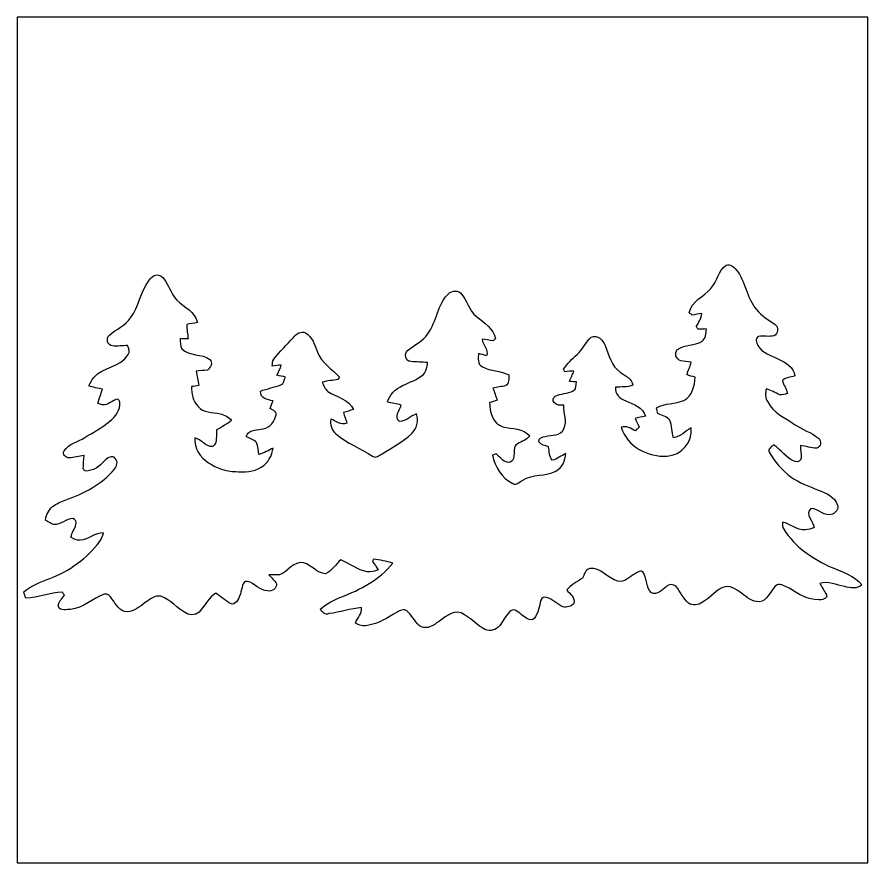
# Model space of a CAD drawing. Header units: centimetres. Extents: x -16.8 to 16.8, y -16.7 to 16.7.
import ezdxf

# ---------------------------------------------------------------- set-up
doc = ezdxf.new("R2010")
doc.units = ezdxf.units.CM
doc.header["$MEASUREMENT"] = 0
doc.layers.add('Layer 1', color=7, linetype='Continuous')

msp = doc.modelspace()

# ---------------------------------------------------------------- linework, layer by layer
at = {"layer": 'Layer 1', "color": 7}
for points, knots in [([(-16.77458, 16.66875), (-16.77458, 16.66875), (16.77458, 16.66875), (16.77458, 16.66875), (16.77458, 16.66875), (16.77458, 16.66875), (16.77458, -16.66875), (16.77458, -16.66875), (16.77458, -16.66875), (16.77458, -16.66875), (-16.77458, -16.66875), (-16.77458, -16.66875), (-16.77458, -16.66875), (-16.77458, -16.66875), (-16.77458, 16.66875), (-16.77458, 16.66875), (-16.77458, 16.66875), (-16.77458, 16.66875), (-16.77458, 16.66875), (-16.77458, 16.66875)], [0, 0, 0, 0, 0.16666667, 0.16666667, 0.16666667, 0.16666667, 0.33333333, 0.33333333, 0.33333333, 0.33333333, 0.5, 0.5, 0.5, 0.5, 0.66666667, 0.66666667, 0.66666667, 0.66666667, 1, 1, 1, 1]), ([(11.17776, 6.89081), (10.87014, 6.65939), (10.8331, 6.24064), (10.57698, 5.96829), (10.57698, 5.96829), (10.30252, 5.64691), (9.80652, 5.47652), (9.73032, 5.01227), (9.73032, 5.01227), (9.7663, 4.98228), (9.80228, 4.95159), (9.83827, 4.9209), (9.83827, 4.9209), (9.96491, 4.94418), (10.09086, 4.97064), (10.21856, 4.98651), (10.21856, 4.98651), (10.20198, 4.79425), (10.10285, 4.63091), (10.00654, 4.47075), (10.00654, 4.47075), (10.02912, 4.43512), (10.0524, 4.39914), (10.07604, 4.36351), (10.07604, 4.36351), (10.18575, 4.37021), (10.29582, 4.37586), (10.40624, 4.37444), (10.40624, 4.37444), (10.37731, 4.20299), (10.39354, 3.98851), (10.22667, 3.88408), (10.22667, 3.88408), (9.93422, 3.70522), (9.54934, 3.78107), (9.26888, 3.57223), (9.26888, 3.57223), (9.11895, 3.44346), (9.20856, 3.16759), (9.39165, 3.12208), (9.39165, 3.12208), (9.52817, 3.08928), (9.66929, 3.08575), (9.80828, 3.06246), (9.80828, 3.06246), (9.75783, 2.89842), (9.69045, 2.74073), (9.63507, 2.57881), (9.63507, 2.57881), (9.73843, 2.53294), (9.84744, 2.50084), (9.95927, 2.48109), (9.95927, 2.48109), (9.94163, 2.13431), (9.85238, 1.73814), (9.51724, 1.56245), (9.51724, 1.56245), (9.17575, 1.39912), (8.76512, 1.47073), (8.43739, 1.26224), (8.43739, 1.26224), (8.45185, 1.18957), (8.46737, 1.11689), (8.48325, 1.04422), (8.48325, 1.04422), (8.64023, 0.95885), (8.84872, 0.93098), (8.96267, 0.78034), (8.96267, 0.78034), (9.05616, 0.56268), (9.02794, 0.31291), (9.10237, 0.08749), (9.10237, 0.08749), (9.38459, 0.12453), (9.56804, 0.35066), (9.80581, 0.47731), (9.80581, 0.47731), (9.88236, -0.07938), (9.40647, -0.60149), (8.8579, -0.63606), (8.8579, -0.63606), (8.1093, -0.68157), (7.27287, -0.25541), (7.04991, 0.49918), (7.04991, 0.49918), (7.2517, 0.58208), (7.43303, 0.44697), (7.60377, 0.35666), (7.60377, 0.35666), (7.65387, 0.40746), (7.70431, 0.45826), (7.75476, 0.50906), (7.75476, 0.50906), (7.69902, 0.62054), (7.64364, 0.73096), (7.59001, 0.84243), (7.59001, 0.84243), (7.72619, 0.88441), (7.86483, 0.91123), (8.00559, 0.93909), (8.00559, 0.93909), (7.90046, 1.28729), (7.52757, 1.41534), (7.22418, 1.54376), (7.22418, 1.54376), (6.99946, 1.62807), (6.78709, 1.8161), (6.81778, 2.08174), (6.81778, 2.08174), (7.04709, 2.09409), (7.28486, 2.07504), (7.50429, 2.15688), (7.50429, 2.15688), (7.4736, 2.43628), (7.19314, 2.51919), (7.01075, 2.67547), (7.01075, 2.67547), (6.65445, 2.91747), (6.55602, 3.35068), (6.41032, 3.72745), (6.41032, 3.72745), (6.32813, 3.93947), (6.10658, 4.16772), (5.86105, 4.05342), (5.86105, 4.05342), (5.64409, 3.85445), (5.53473, 3.56235), (5.30542, 3.37361), (5.30542, 3.37361), (5.10928, 3.19687), (4.92266, 3.00814), (4.77273, 2.79012), (4.77273, 2.79012), (4.78684, 2.76578), (4.81506, 2.71709), (4.82917, 2.69275), (4.82917, 2.69275), (4.94736, 2.70263), (5.06518, 2.71463), (5.18407, 2.71498), (5.18407, 2.71498), (5.12727, 2.57704), (5.05636, 2.44546), (5.00627, 2.30434), (5.00627, 2.30434), (5.09693, 2.29694), (5.18795, 2.2927), (5.27897, 2.28776), (5.27897, 2.28776), (5.25321, 2.16711), (5.28249, 2.00448), (5.1562, 1.93746), (5.1562, 1.93746), (4.93466, 1.81928), (4.66725, 1.83586), (4.44218, 1.72861), (4.44218, 1.72861), (4.35081, 1.67958), (4.33599, 1.55081), (4.40196, 1.47426), (4.40196, 1.47426), (4.48733, 1.34902), (4.65667, 1.38112), (4.78684, 1.36666), (4.78684, 1.36666), (4.76003, 1.05657), (4.93712, 0.7426), (4.77837, 0.44379), (4.77837, 0.44379), (4.66796, 0.15169), (4.29966, 0.20003), (4.05412, 0.1397), (4.05412, 0.1397), (3.94123, 0.12629), (3.76837, 0.06668), (3.7973, -0.07761), (3.7973, -0.07761), (3.89184, -0.1905), (4.04283, -0.22119), (4.17442, -0.27164), (4.17442, -0.27164), (4.22204, -0.44521), (4.19312, -0.65864), (4.32788, -0.79516), (4.32788, -0.79516), (4.52826, -0.76694), (4.67501, -0.61066), (4.85775, -0.53658), (4.85775, -0.53658), (4.84505, -0.81139), (4.72369, -1.08973), (4.47287, -1.2259), (4.47287, -1.2259), (4.06964, -1.44886), (3.55388, -1.31939), (3.16724, -1.58574), (3.16724, -1.58574), (3.04236, -1.63654), (2.915, -1.80058), (2.7686, -1.71309), (2.7686, -1.71309), (2.33821, -1.50671), (2.06234, -1.05798), (1.97273, -0.59831), (1.97273, -0.59831), (2.01824, -0.57891), (2.06375, -0.55915), (2.10926, -0.53975), (2.10926, -0.53975), (2.27365, -0.68121), (2.42852, -0.92498), (2.67688, -0.87806), (2.67688, -0.87806), (2.9591, -0.73731), (2.68464, -0.29457), (2.96157, -0.1457), (2.96157, -0.1457), (3.13267, -0.05997), (3.31294, 0.01729), (3.44452, 0.16263), (3.44452, 0.16263), (3.169, 0.45614), (2.74602, 0.43709), (2.38443, 0.52141), (2.38443, 0.52141), (1.99355, 0.63853), (1.84256, 1.10067), (1.85914, 1.47461), (1.85914, 1.47461), (1.95721, 1.50495), (2.05669, 1.53353), (2.15512, 1.56492), (2.15512, 1.56492), (2.10679, 1.72755), (2.04541, 1.88595), (1.98684, 2.0447), (1.98684, 2.0447), (2.15336, 2.08527), (2.32445, 2.09868), (2.49061, 2.14136), (2.49061, 2.14136), (2.63737, 2.23132), (2.61056, 2.41723), (2.61514, 2.56575), (2.61514, 2.56575), (2.286, 2.73368), (1.89971, 2.71568), (1.57162, 2.87831), (1.57162, 2.87831), (1.37548, 2.97709), (1.40335, 3.23003), (1.42205, 3.41207), (1.42205, 3.41207), (1.52788, 3.38173), (1.63266, 3.34892), (1.73884, 3.31929), (1.73884, 3.31929), (1.83056, 3.5627), (1.58115, 3.73874), (1.5688, 3.97298), (1.5688, 3.97298), (1.70533, 3.95323), (1.84397, 3.9303), (1.98014, 3.90349), (1.98014, 3.90349), (2.01648, 3.93206), (2.05317, 3.96064), (2.09056, 3.98886), (2.09056, 3.98886), (2.00201, 4.38997), (1.64147, 4.62986), (1.33879, 4.86657), (1.33879, 4.86657), (1.03046, 5.10011), (0.97931, 5.52626), (0.71508, 5.79438), (0.71508, 5.79438), (0.55174, 5.93019), (0.30833, 5.86105), (0.17886, 5.71324), (0.17886, 5.71324), (-0.23283, 5.24192), (-0.24518, 4.55154), (-0.66216, 4.08376), (-0.66216, 4.08376), (-0.85619, 3.84598), (-1.14688, 3.72251), (-1.37689, 3.52743), (-1.37689, 3.52743), (-1.52612, 3.40854), (-1.45909, 3.09563), (-1.25307, 3.09245), (-1.25307, 3.09245), (-1.03293, 3.07446), (-0.81104, 3.06881), (-0.58984, 3.05364), (-0.58984, 3.05364), (-0.59619, 2.88678), (-0.63641, 2.7118), (-0.75106, 2.5848), (-0.75106, 2.5848), (-0.98637, 2.3689), (-1.29928, 2.28388), (-1.57798, 2.14207), (-1.57798, 2.14207), (-1.84503, 2.00872), (-2.09338, 1.79811), (-2.16994, 1.49754), (-2.16994, 1.49754), (-1.98896, 1.45415), (-1.80199, 1.43439), (-1.62595, 1.37089), (-1.62595, 1.37089), (-1.69792, 1.17581), (-1.92264, 0.90029), (-1.7018, 0.72778), (-1.7018, 0.72778), (-1.44392, 0.72884), (-1.25236, 0.93909), (-1.02482, 1.0347), (-1.02482, 1.0347), (-0.91758, 0.75636), (-1.016, 0.44062), (-1.22626, 0.23813), (-1.22626, 0.23813), (-1.56774, -0.08149), (-1.98579, -0.30233), (-2.38019, -0.54786), (-2.38019, -0.54786), (-2.49696, -0.58879), (-2.63066, -0.73307), (-2.75661, -0.64029), (-2.75661, -0.64029), (-3.22686, -0.32561), (-3.77508, -0.13406), (-4.20617, 0.23918), (-4.20617, 0.23918), (-4.37233, 0.38629), (-4.44218, 0.6036), (-4.40655, 0.81809), (-4.40655, 0.81809), (-4.19911, 0.75001), (-4.00403, 0.5782), (-3.77296, 0.65828), (-3.77296, 0.65828), (-3.81247, 0.80151), (-3.85974, 0.94121), (-3.90737, 1.08126), (-3.90737, 1.08126), (-3.77754, 1.1243), (-3.64561, 1.15993), (-3.51367, 1.19733), (-3.51367, 1.19733), (-3.683, 1.61114), (-4.17654, 1.6891), (-4.51803, 1.90712), (-4.51803, 1.90712), (-4.61963, 2.01366), (-4.68912, 2.14348), (-4.7431, 2.27824), (-4.7431, 2.27824), (-4.53919, 2.33292), (-4.32894, 2.35268), (-4.12044, 2.38407), (-4.12044, 2.38407), (-4.10704, 2.4063), (-4.08023, 2.45145), (-4.06682, 2.47403), (-4.06682, 2.47403), (-4.34834, 2.80846), (-4.77661, 3.0353), (-4.93395, 3.46181), (-4.93395, 3.46181), (-5.04014, 3.74156), (-5.12763, 4.06718), (-5.40314, 4.22875), (-5.40314, 4.22875), (-5.58906, 4.31871), (-5.75769, 4.16878), (-5.87869, 4.04566), (-5.87869, 4.04566), (-6.13445, 3.75955), (-6.41844, 3.49709), (-6.6481, 3.18876), (-6.6481, 3.18876), (-6.71195, 3.11115), (-6.70525, 3.00602), (-6.7116, 2.91183), (-6.7116, 2.91183), (-6.59412, 2.9277), (-6.477, 2.95698), (-6.35776, 2.95169), (-6.35776, 2.95169), (-6.39233, 2.80952), (-6.46889, 2.68358), (-6.52533, 2.54988), (-6.52533, 2.54988), (-6.41456, 2.52201), (-6.30202, 2.50331), (-6.19019, 2.48003), (-6.19019, 2.48003), (-6.24134, 2.37772), (-6.24946, 2.23308), (-6.3694, 2.17487), (-6.3694, 2.17487), (-6.63081, 2.06763), (-6.9148, 2.03165), (-7.17691, 1.92581), (-7.17691, 1.92581), (-7.19208, 1.62454), (-6.89398, 1.5875), (-6.67949, 1.53952), (-6.67949, 1.53952), (-6.72077, 1.44074), (-6.76346, 1.34232), (-6.80014, 1.24178), (-6.80014, 1.24178), (-6.67667, 1.16805), (-6.47841, 1.10808), (-6.58601, 0.90664), (-6.58601, 0.90664), (-6.65374, 0.64699), (-6.88975, 0.43603), (-7.16245, 0.42404), (-7.16245, 0.42404), (-7.37341, 0.38735), (-7.66551, 0.39017), (-7.74347, 0.14005), (-7.74347, 0.14005), (-7.6073, 0.06209), (-7.4355, 0.02752), (-7.33531, -0.10125), (-7.33531, -0.10125), (-7.26299, -0.24518), (-7.26828, -0.41204), (-7.239, -0.56797), (-7.239, -0.56797), (-7.03368, -0.5207), (-6.85906, -0.40323), (-6.67068, -0.31574), (-6.67068, -0.31574), (-6.72924, -0.61172), (-6.8707, -0.9211), (-7.14728, -1.07068), (-7.14728, -1.07068), (-7.44396, -1.27), (-7.82461, -1.25765), (-8.1661, -1.24742), (-8.1661, -1.24742), (-8.54216, -1.23225), (-8.91223, -1.10949), (-9.22161, -0.89464), (-9.22161, -0.89464), (-9.55393, -0.69603), (-9.80616, -0.31327), (-9.76418, 0.08361), (-9.76418, 0.08361), (-9.4996, 0.02223), (-9.34755, -0.27764), (-9.05969, -0.26), (-9.05969, -0.26), (-8.85119, -0.10619), (-8.93798, 0.17815), (-8.90834, 0.4004), (-8.90834, 0.4004), (-8.70268, 0.51118), (-8.50159, 0.63112), (-8.31286, 0.76906), (-8.31286, 0.76906), (-8.43774, 0.89606), (-8.59226, 1.00259), (-8.77111, 1.03117), (-8.77111, 1.03117), (-9.06745, 1.10596), (-9.43539, 1.05622), (-9.64142, 1.32962), (-9.64142, 1.32962), (-9.85238, 1.53), (-9.8933, 1.83021), (-9.89648, 2.10573), (-9.89648, 2.10573), (-9.7984, 2.11702), (-9.70068, 2.13078), (-9.60473, 2.15265), (-9.60473, 2.15265), (-9.6393, 2.33997), (-9.68375, 2.52518), (-9.71374, 2.71321), (-9.71374, 2.71321), (-9.56522, 2.72768), (-9.4167, 2.73861), (-9.26818, 2.75696), (-9.26818, 2.75696), (-9.14647, 2.84868), (-9.03605, 3.04835), (-9.17857, 3.16936), (-9.17857, 3.16936), (-9.49537, 3.41559), (-9.97903, 3.29812), (-10.27113, 3.59093), (-10.27113, 3.59093), (-10.34344, 3.71263), (-10.34098, 3.85974), (-10.33921, 3.99662), (-10.33921, 3.99662), (-10.23691, 3.99027), (-10.13425, 3.98462), (-10.03159, 3.98392), (-10.03159, 3.98392), (-10.04676, 4.17477), (-10.07463, 4.36316), (-10.08486, 4.55366), (-10.08486, 4.55366), (-9.94128, 4.57764), (-9.79734, 4.60093), (-9.65553, 4.63338), (-9.65553, 4.63338), (-9.75289, 5.05284), (-10.18646, 5.23734), (-10.47433, 5.50757), (-10.47433, 5.50757), (-10.67153, 5.7277), (-10.75831, 6.01733), (-10.92376, 6.25863), (-10.92376, 6.25863), (-10.98268, 6.35741), (-11.05782, 6.46924), (-11.17918, 6.49358), (-11.17918, 6.49358), (-11.3665, 6.55673), (-11.49385, 6.38986), (-11.58699, 6.26145), (-11.58699, 6.26145), (-11.91966, 5.82824), (-11.96411, 5.25039), (-12.29889, 4.81824), (-12.29889, 4.81824), (-12.49998, 4.50815), (-12.86087, 4.37127), (-13.12792, 4.13173), (-13.12792, 4.13173), (-13.28244, 4.01567), (-13.20729, 3.72816), (-13.01397, 3.70875), (-13.01397, 3.70875), (-12.81501, 3.68759), (-12.61392, 3.71898), (-12.4146, 3.72251), (-12.4146, 3.72251), (-12.36274, 3.60962), (-12.30277, 3.48086), (-12.39626, 3.36691), (-12.39626, 3.36691), (-12.6873, 2.86209), (-13.39003, 2.89348), (-13.7474, 2.45851), (-13.7474, 2.45851), (-13.83171, 2.36255), (-13.88886, 2.24755), (-13.94072, 2.13148), (-13.94072, 2.13148), (-13.76715, 2.07327), (-13.58618, 2.0447), (-13.40908, 2.00096), (-13.40908, 2.00096), (-13.46376, 1.81504), (-13.53714, 1.63513), (-13.58724, 1.4478), (-13.58724, 1.4478), (-13.52938, 1.42487), (-13.47258, 1.39806), (-13.41155, 1.38324), (-13.41155, 1.38324), (-13.17343, 1.34408), (-13.02526, 1.60161), (-12.79737, 1.60267), (-12.79737, 1.60267), (-12.76632, 1.57304), (-12.72434, 1.5427), (-12.71976, 1.49578), (-12.71976, 1.49578), (-12.69612, 1.19027), (-12.88909, 0.91828), (-13.11769, 0.7366), (-13.11769, 0.7366), (-13.42355, 0.49142), (-13.76751, 0.29986), (-14.10264, 0.09878), (-14.10264, 0.09878), (-14.37605, -0.07232), (-14.73271, -0.14146), (-14.91862, -0.42827), (-14.91862, -0.42827), (-14.99799, -0.55633), (-14.853, -0.69956), (-14.72636, -0.70591), (-14.72636, -0.70591), (-14.52492, -0.69744), (-14.33054, -0.63218), (-14.13087, -0.60784), (-14.13087, -0.60784), (-14.14392, -0.78246), (-14.15838, -0.95779), (-14.16332, -1.13312), (-14.16332, -1.13312), (-14.13581, -1.16593), (-14.10864, -1.19874), (-14.08148, -1.23225), (-14.08148, -1.23225), (-13.7728, -1.22132), (-13.52021, -1.04528), (-13.32159, -0.82444), (-13.32159, -0.82444), (-13.22917, -0.71508), (-13.01186, -0.5655), (-12.90003, -0.72954), (-12.90003, -0.72954), (-12.77726, -0.84667), (-12.83406, -1.03011), (-12.93107, -1.143), (-12.93107, -1.143), (-13.42849, -1.74943), (-14.14956, -2.11596), (-14.8777, -2.37137), (-14.8777, -2.37137), (-15.05197, -2.43381), (-15.22201, -2.51143), (-15.373, -2.61973), (-15.373, -2.61973), (-15.52857, -2.75802), (-15.62276, -2.95769), (-15.65734, -3.16195), (-15.65734, -3.16195), (-15.54727, -3.21627), (-15.44884, -3.30341), (-15.32643, -3.33093), (-15.32643, -3.33093), (-15.03962, -3.36197), (-14.84383, -3.08822), (-14.56196, -3.09139), (-14.56196, -3.09139), (-14.478, -3.13231), (-14.40886, -3.23709), (-14.44943, -3.33022), (-14.44943, -3.33022), (-14.51046, -3.49956), (-14.60359, -3.65548), (-14.65086, -3.83046), (-14.65086, -3.83046), (-14.53762, -3.8929), (-14.42367, -3.97651), (-14.28362, -3.95005), (-14.28362, -3.95005), (-13.95413, -3.92359), (-13.70083, -3.64208), (-13.36428, -3.65936), (-13.36428, -3.65936), (-13.40203, -3.78248), (-13.44154, -3.90807), (-13.51915, -4.01285), (-13.51915, -4.01285), (-14.0141, -4.67748), (-14.72142, -5.15937), (-15.48589, -5.46382), (-15.48589, -5.46382), (-15.84643, -5.594), (-16.20696, -5.73934), (-16.50965, -5.98099), (-16.50965, -5.98099), (-16.48389, -6.06672), (-16.45603, -6.15174), (-16.4271, -6.23676), (-16.4271, -6.23676), (-15.93674, -6.21418), (-15.4746, -6.01733), (-14.98318, -6.00287), (-14.98318, -6.00287), (-14.95743, -6.04026), (-14.93167, -6.07801), (-14.90557, -6.11576), (-14.90557, -6.11576), (-14.99553, -6.25934), (-15.17015, -6.3754), (-15.14158, -6.56731), (-15.14158, -6.56731), (-15.07737, -6.76099), (-14.80926, -6.66997), (-14.66286, -6.67738), (-14.66286, -6.67738), (-14.15627, -6.62587), (-13.7922, -6.23499), (-13.329, -6.07201), (-13.329, -6.07201), (-13.19883, -6.03568), (-13.09934, -6.16338), (-13.0302, -6.25475), (-13.0302, -6.25475), (-12.88415, -6.46994), (-12.72364, -6.75781), (-12.43189, -6.77792), (-12.43189, -6.77792), (-12.15496, -6.76134), (-11.93835, -6.56061), (-11.7221, -6.41033), (-11.7221, -6.41033), (-11.53513, -6.29567), (-11.34533, -6.09988), (-11.10227, -6.16021), (-11.10227, -6.16021), (-10.71986, -6.30167), (-10.46057, -6.6354), (-10.10955, -6.82907), (-10.10955, -6.82907), (-9.92576, -6.92256), (-9.66646, -6.90527), (-9.54123, -6.72359), (-9.54123, -6.72359), (-9.34861, -6.48688), (-9.19833, -6.21206), (-8.9408, -6.03603), (-8.9408, -6.03603), (-8.74078, -6.16726), (-8.56615, -6.33801), (-8.35378, -6.44948), (-8.35378, -6.44948), (-8.27123, -6.49605), (-8.17633, -6.44137), (-8.1213, -6.37787), (-8.1213, -6.37787), (-7.97913, -6.18913), (-7.93785, -5.95171), (-7.88211, -5.72876), (-7.88211, -5.72876), (-7.86448, -5.64339), (-7.78828, -5.55766), (-7.69444, -5.5753), (-7.69444, -5.5753), (-7.39951, -5.62963), (-7.21043, -5.94889), (-6.89645, -5.94395), (-6.89645, -5.94395), (-6.72853, -5.98699), (-6.52251, -5.84729), (-6.54791, -5.66702), (-6.54791, -5.66702), (-6.61211, -5.5245), (-6.74723, -5.42996), (-6.84213, -5.3086), (-6.84213, -5.3086), (-6.70419, -5.31389), (-6.5659, -5.33012), (-6.42832, -5.31178), (-6.42832, -5.31178), (-6.09353, -5.19712), (-5.86987, -4.76003), (-5.47441, -4.83976), (-5.47441, -4.83976), (-5.1562, -4.92019), (-4.95265, -5.26309), (-4.60939, -5.27226), (-4.60939, -5.27226), (-4.3561, -5.16114), (-4.21816, -4.89867), (-4.01003, -4.72616), (-4.01003, -4.72616), (-3.65478, -4.86375), (-3.35104, -5.12551), (-2.96968, -5.19324), (-2.96968, -5.19324), (-2.82399, -5.21229), (-2.67829, -5.16149), (-2.54106, -5.11704), (-2.54106, -5.11704), (-2.61161, -5.00627), (-2.68252, -4.89726), (-2.75731, -4.79002), (-2.75731, -4.79002), (-2.7499, -4.76779), (-2.73473, -4.72299), (-2.72733, -4.70076), (-2.72733, -4.70076), (-2.46592, -4.72158), (-2.21086, -4.78084), (-1.96003, -4.85528), (-1.96003, -4.85528), (-2.48073, -5.50086), (-3.23956, -5.90056), (-4.00297, -6.19231), (-4.00297, -6.19231), (-4.30142, -6.30308), (-4.58117, -6.46359), (-4.82177, -6.67209), (-4.82177, -6.67209), (-4.73428, -6.76981), (-4.63585, -6.91021), (-4.4771, -6.84318), (-4.4771, -6.84318), (-4.04424, -6.78427), (-3.62479, -6.65445), (-3.19088, -6.59836), (-3.19088, -6.59836), (-3.16301, -6.83507), (-3.35703, -7.01216), (-3.43182, -7.22136), (-3.43182, -7.22136), (-3.28683, -7.29474), (-3.12596, -7.35154), (-2.96016, -7.30497), (-2.96016, -7.30497), (-2.52271, -7.25629), (-2.15829, -6.99629), (-1.78999, -6.78109), (-1.78999, -6.78109), (-1.67605, -6.72394), (-1.52471, -6.63893), (-1.40688, -6.73347), (-1.40688, -6.73347), (-1.22061, -6.90245), (-1.10278, -7.13211), (-0.92181, -7.30638), (-0.92181, -7.30638), (-0.7172, -7.47995), (-0.41169, -7.36812), (-0.23178, -7.21078), (-0.23178, -7.21078), (0.06597, -7.04003), (0.34854, -6.67844), (0.73378, -6.81637), (0.73378, -6.81637), (1.08903, -6.98324), (1.34408, -7.30462), (1.69721, -7.47607), (1.69721, -7.47607), (1.88771, -7.54521), (2.11631, -7.48594), (2.24402, -7.32649), (2.24402, -7.32649), (2.37949, -7.14304), (2.48567, -6.93667), (2.6416, -6.76875), (2.6416, -6.76875), (2.69946, -6.71901), (2.7813, -6.65903), (2.85962, -6.70207), (2.85962, -6.70207), (3.03601, -6.8012), (3.17888, -6.95184), (3.35703, -7.04956), (3.35703, -7.04956), (3.43606, -7.07849), (3.55459, -7.11271), (3.61033, -7.03157), (3.61033, -7.03157), (3.78248, -6.82731), (3.80788, -6.55496), (3.88126, -6.30943), (3.88126, -6.30943), (3.90137, -6.21418), (4.01038, -6.17149), (4.09716, -6.2036), (4.09716, -6.2036), (4.34128, -6.27309), (4.51803, -6.47594), (4.74804, -6.57578), (4.74804, -6.57578), (4.89338, -6.60894), (5.08459, -6.56061), (5.17454, -6.44172), (5.17454, -6.44172), (5.26027, -6.20466), (5.01438, -6.06743), (4.89797, -5.9055), (4.89797, -5.9055), (5.06695, -5.70689), (5.30966, -5.59858), (5.51497, -5.44865), (5.51497, -5.44865), (5.59082, -5.30542), (5.61869, -5.10857), (5.80672, -5.06554), (5.80672, -5.06554), (6.24805, -5.01262), (6.51651, -5.45783), (6.91303, -5.56754), (6.91303, -5.56754), (7.17691, -5.62398), (7.36635, -5.39679), (7.57343, -5.28285), (7.57343, -5.28285), (7.65951, -5.22817), (7.85213, -5.08564), (7.92656, -5.23169), (7.92656, -5.23169), (8.0645, -5.48076), (8.01546, -5.81166), (8.23454, -6.01909), (8.23454, -6.01909), (8.46173, -6.13869), (8.64517, -5.89986), (8.81874, -5.78697), (8.81874, -5.78697), (8.91999, -5.67761), (9.11225, -5.66314), (9.21314, -5.7785), (9.21314, -5.7785), (9.38847, -5.98205), (9.48408, -6.25087), (9.69539, -6.42444), (9.69539, -6.42444), (9.85837, -6.54932), (10.08733, -6.5084), (10.24572, -6.39727), (10.24572, -6.39727), (10.56711, -6.22547), (10.77736, -5.87798), (11.14178, -5.78097), (11.14178, -5.78097), (11.71998, -5.70971), (12.00291, -6.50275), (12.59734, -6.35459), (12.59734, -6.35459), (12.87533, -6.23147), (12.93918, -5.86952), (13.18895, -5.71006), (13.18895, -5.71006), (13.35758, -5.65609), (13.52127, -5.77039), (13.66308, -5.84412), (13.66308, -5.84412), (14.02574, -6.05084), (14.39369, -6.31684), (14.83395, -6.29532), (14.83395, -6.29532), (14.93344, -6.31437), (15.21248, -6.2544), (15.13593, -6.09565), (15.13593, -6.09565), (15.05656, -5.94184), (14.94825, -5.80602), (14.87593, -5.64868), (14.87593, -5.64868), (15.20402, -5.54602), (15.53175, -5.72488), (15.85313, -5.77603), (15.85313, -5.77603), (16.07397, -5.84376), (16.34807, -5.8801), (16.53434, -5.71147), (16.53434, -5.71147), (16.24436, -5.33717), (15.77128, -5.21229), (15.35818, -5.02885), (15.35818, -5.02885), (14.60888, -4.70112), (13.89309, -4.21852), (13.45283, -3.51508), (13.45283, -3.51508), (13.39744, -3.43464), (13.40591, -3.3334), (13.40062, -3.24132), (13.40062, -3.24132), (13.71988, -3.29212), (13.96824, -3.5627), (14.30479, -3.5373), (14.30479, -3.5373), (14.42297, -3.52884), (14.53868, -3.49532), (14.6498, -3.45475), (14.6498, -3.45475), (14.62017, -3.20957), (14.26422, -2.91571), (14.52633, -2.70263), (14.52633, -2.70263), (14.82584, -2.70228), (15.06185, -3.03565), (15.37652, -2.92523), (15.37652, -2.92523), (15.50106, -2.86209), (15.64076, -2.71145), (15.57373, -2.56328), (15.57373, -2.56328), (15.46613, -2.23273), (15.11688, -2.0895), (14.82231, -1.97062), (14.82231, -1.97062), (14.44625, -1.83762), (14.0783, -1.67711), (13.7414, -1.46297), (13.7414, -1.46297), (13.39532, -1.19874), (13.09335, -0.86819), (12.88486, -0.48436), (12.88486, -0.48436), (12.80866, -0.35701), (12.97869, -0.26846), (13.05348, -0.1905), (13.05348, -0.1905), (13.35899, -0.38347), (13.5442, -0.73589), (13.90403, -0.84631), (13.90403, -0.84631), (14.0014, -0.88653), (14.13263, -0.82268), (14.14427, -0.71332), (14.14427, -0.71332), (14.14674, -0.54786), (14.11993, -0.38453), (14.11182, -0.21978), (14.11182, -0.21978), (14.32736, -0.23566), (14.53586, -0.32526), (14.75281, -0.31891), (14.75281, -0.31891), (14.93202, -0.28399), (14.94296, -0.03034), (14.8209, 0.07444), (14.8209, 0.07444), (14.53374, 0.2988), (14.18167, 0.41381), (13.88039, 0.61595), (13.88039, 0.61595), (13.50257, 0.8763), (13.03302, 1.05833), (12.82171, 1.49754), (12.82171, 1.49754), (12.72011, 1.65594), (12.71482, 1.8475), (12.77197, 2.02142), (12.77197, 2.02142), (12.95576, 1.95721), (13.12298, 1.85737), (13.30007, 1.77694), (13.30007, 1.77694), (13.40167, 1.77729), (13.50186, 1.8034), (13.59817, 1.83339), (13.59817, 1.83339), (13.55937, 2.0133), (13.45283, 2.1657), (13.40167, 2.33997), (13.40167, 2.33997), (13.5195, 2.48638), (13.73364, 2.45039), (13.89062, 2.52765), (13.89062, 2.52765), (13.85535, 2.87126), (13.52515, 3.05647), (13.24539, 3.18911), (13.24539, 3.18911), (12.96282, 3.34081), (12.60157, 3.41736), (12.43718, 3.72322), (12.43718, 3.72322), (12.36804, 3.82764), (12.31582, 4.01214), (12.46152, 4.07811), (12.46152, 4.07811), (12.65872, 4.1215), (12.87392, 4.04883), (13.07183, 4.11021), (13.07183, 4.11021), (13.23305, 4.18042), (13.26974, 4.44324), (13.12051, 4.54519), (13.12051, 4.54519), (12.85769, 4.72228), (12.57124, 4.88668), (12.37474, 5.14244), (12.37474, 5.14244), (11.99162, 5.60317), (11.94999, 6.24381), (11.57958, 6.7123), (11.57958, 6.7123), (11.47833, 6.82343), (11.3471, 6.95078), (11.17776, 6.89081)], [0, 0, 0, 0, 0.0037037, 0.0037037, 0.0037037, 0.0037037, 0.00740741, 0.00740741, 0.00740741, 0.00740741, 0.01111111, 0.01111111, 0.01111111, 0.01111111, 0.01481481, 0.01481481, 0.01481481, 0.01481481, 0.01851852, 0.01851852, 0.01851852, 0.01851852, 0.02222222, 0.02222222, 0.02222222, 0.02222222, 0.02592593, 0.02592593, 0.02592593, 0.02592593, 0.02962963, 0.02962963, 0.02962963, 0.02962963, 0.03333333, 0.03333333, 0.03333333, 0.03333333, 0.03703704, 0.03703704, 0.03703704, 0.03703704, 0.04074074, 0.04074074, 0.04074074, 0.04074074, 0.04444444, 0.04444444, 0.04444444, 0.04444444, 0.04814815, 0.04814815, 0.04814815, 0.04814815, 0.05185185, 0.05185185, 0.05185185, 0.05185185, 0.05555556, 0.05555556, 0.05555556, 0.05555556, 0.05925926, 0.05925926, 0.05925926, 0.05925926, 0.06296296, 0.06296296, 0.06296296, 0.06296296, 0.06666667, 0.06666667, 0.06666667, 0.06666667, 0.07037037, 0.07037037, 0.07037037, 0.07037037, 0.07407407, 0.07407407, 0.07407407, 0.07407407, 0.07777778, 0.07777778, 0.07777778, 0.07777778, 0.08148148, 0.08148148, 0.08148148, 0.08148148, 0.08518519, 0.08518519, 0.08518519, 0.08518519, 0.08888889, 0.08888889, 0.08888889, 0.08888889, 0.09259259, 0.09259259, 0.09259259, 0.09259259, 0.0962963, 0.0962963, 0.0962963, 0.0962963, 0.1, 0.1, 0.1, 0.1, 0.1037037, 0.1037037, 0.1037037, 0.1037037, 0.10740741, 0.10740741, 0.10740741, 0.10740741, 0.11111111, 0.11111111, 0.11111111, 0.11111111, 0.11481481, 0.11481481, 0.11481481, 0.11481481, 0.11851852, 0.11851852, 0.11851852, 0.11851852, 0.12222222, 0.12222222, 0.12222222, 0.12222222, 0.12592593, 0.12592593, 0.12592593, 0.12592593, 0.12962963, 0.12962963, 0.12962963, 0.12962963, 0.13333333, 0.13333333, 0.13333333, 0.13333333, 0.13703704, 0.13703704, 0.13703704, 0.13703704, 0.14074074, 0.14074074, 0.14074074, 0.14074074, 0.14444444, 0.14444444, 0.14444444, 0.14444444, 0.14814815, 0.14814815, 0.14814815, 0.14814815, 0.15185185, 0.15185185, 0.15185185, 0.15185185, 0.15555556, 0.15555556, 0.15555556, 0.15555556, 0.15925926, 0.15925926, 0.15925926, 0.15925926, 0.16296296, 0.16296296, 0.16296296, 0.16296296, 0.16666667, 0.16666667, 0.16666667, 0.16666667, 0.17037037, 0.17037037, 0.17037037, 0.17037037, 0.17407407, 0.17407407, 0.17407407, 0.17407407, 0.17777778, 0.17777778, 0.17777778, 0.17777778, 0.18148148, 0.18148148, 0.18148148, 0.18148148, 0.18518519, 0.18518519, 0.18518519, 0.18518519, 0.18888889, 0.18888889, 0.18888889, 0.18888889, 0.19259259, 0.19259259, 0.19259259, 0.19259259, 0.1962963, 0.1962963, 0.1962963, 0.1962963, 0.2, 0.2, 0.2, 0.2, 0.2037037, 0.2037037, 0.2037037, 0.2037037, 0.20740741, 0.20740741, 0.20740741, 0.20740741, 0.21111111, 0.21111111, 0.21111111, 0.21111111, 0.21481481, 0.21481481, 0.21481481, 0.21481481, 0.21851852, 0.21851852, 0.21851852, 0.21851852, 0.22222222, 0.22222222, 0.22222222, 0.22222222, 0.22592593, 0.22592593, 0.22592593, 0.22592593, 0.22962963, 0.22962963, 0.22962963, 0.22962963, 0.23333333, 0.23333333, 0.23333333, 0.23333333, 0.23703704, 0.23703704, 0.23703704, 0.23703704, 0.24074074, 0.24074074, 0.24074074, 0.24074074, 0.24444444, 0.24444444, 0.24444444, 0.24444444, 0.24814815, 0.24814815, 0.24814815, 0.24814815, 0.25185185, 0.25185185, 0.25185185, 0.25185185, 0.25555556, 0.25555556, 0.25555556, 0.25555556, 0.25925926, 0.25925926, 0.25925926, 0.25925926, 0.26296296, 0.26296296, 0.26296296, 0.26296296, 0.26666667, 0.26666667, 0.26666667, 0.26666667, 0.27037037, 0.27037037, 0.27037037, 0.27037037, 0.27407407, 0.27407407, 0.27407407, 0.27407407, 0.27777778, 0.27777778, 0.27777778, 0.27777778, 0.28148148, 0.28148148, 0.28148148, 0.28148148, 0.28518519, 0.28518519, 0.28518519, 0.28518519, 0.28888889, 0.28888889, 0.28888889, 0.28888889, 0.29259259, 0.29259259, 0.29259259, 0.29259259, 0.2962963, 0.2962963, 0.2962963, 0.2962963, 0.3, 0.3, 0.3, 0.3, 0.3037037, 0.3037037, 0.3037037, 0.3037037, 0.30740741, 0.30740741, 0.30740741, 0.30740741, 0.31111111, 0.31111111, 0.31111111, 0.31111111, 0.31481481, 0.31481481, 0.31481481, 0.31481481, 0.31851852, 0.31851852, 0.31851852, 0.31851852, 0.32222222, 0.32222222, 0.32222222, 0.32222222, 0.32592593, 0.32592593, 0.32592593, 0.32592593, 0.32962963, 0.32962963, 0.32962963, 0.32962963, 0.33333333, 0.33333333, 0.33333333, 0.33333333, 0.33703704, 0.33703704, 0.33703704, 0.33703704, 0.34074074, 0.34074074, 0.34074074, 0.34074074, 0.34444444, 0.34444444, 0.34444444, 0.34444444, 0.34814815, 0.34814815, 0.34814815, 0.34814815, 0.35185185, 0.35185185, 0.35185185, 0.35185185, 0.35555556, 0.35555556, 0.35555556, 0.35555556, 0.35925926, 0.35925926, 0.35925926, 0.35925926, 0.36296296, 0.36296296, 0.36296296, 0.36296296, 0.36666667, 0.36666667, 0.36666667, 0.36666667, 0.37037037, 0.37037037, 0.37037037, 0.37037037, 0.37407407, 0.37407407, 0.37407407, 0.37407407, 0.37777778, 0.37777778, 0.37777778, 0.37777778, 0.38148148, 0.38148148, 0.38148148, 0.38148148, 0.38518519, 0.38518519, 0.38518519, 0.38518519, 0.38888889, 0.38888889, 0.38888889, 0.38888889, 0.39259259, 0.39259259, 0.39259259, 0.39259259, 0.3962963, 0.3962963, 0.3962963, 0.3962963, 0.4, 0.4, 0.4, 0.4, 0.4037037, 0.4037037, 0.4037037, 0.4037037, 0.40740741, 0.40740741, 0.40740741, 0.40740741, 0.41111111, 0.41111111, 0.41111111, 0.41111111, 0.41481481, 0.41481481, 0.41481481, 0.41481481, 0.41851852, 0.41851852, 0.41851852, 0.41851852, 0.42222222, 0.42222222, 0.42222222, 0.42222222, 0.42592593, 0.42592593, 0.42592593, 0.42592593, 0.42962963, 0.42962963, 0.42962963, 0.42962963, 0.43333333, 0.43333333, 0.43333333, 0.43333333, 0.43703704, 0.43703704, 0.43703704, 0.43703704, 0.44074074, 0.44074074, 0.44074074, 0.44074074, 0.44444444, 0.44444444, 0.44444444, 0.44444444, 0.44814815, 0.44814815, 0.44814815, 0.44814815, 0.45185185, 0.45185185, 0.45185185, 0.45185185, 0.45555556, 0.45555556, 0.45555556, 0.45555556, 0.45925926, 0.45925926, 0.45925926, 0.45925926, 0.46296296, 0.46296296, 0.46296296, 0.46296296, 0.46666667, 0.46666667, 0.46666667, 0.46666667, 0.47037037, 0.47037037, 0.47037037, 0.47037037, 0.47407407, 0.47407407, 0.47407407, 0.47407407, 0.47777778, 0.47777778, 0.47777778, 0.47777778, 0.48148148, 0.48148148, 0.48148148, 0.48148148, 0.48518519, 0.48518519, 0.48518519, 0.48518519, 0.48888889, 0.48888889, 0.48888889, 0.48888889, 0.49259259, 0.49259259, 0.49259259, 0.49259259, 0.4962963, 0.4962963, 0.4962963, 0.4962963, 0.5, 0.5, 0.5, 0.5, 0.5037037, 0.5037037, 0.5037037, 0.5037037, 0.50740741, 0.50740741, 0.50740741, 0.50740741, 0.51111111, 0.51111111, 0.51111111, 0.51111111, 0.51481481, 0.51481481, 0.51481481, 0.51481481, 0.51851852, 0.51851852, 0.51851852, 0.51851852, 0.52222222, 0.52222222, 0.52222222, 0.52222222, 0.52592593, 0.52592593, 0.52592593, 0.52592593, 0.52962963, 0.52962963, 0.52962963, 0.52962963, 0.53333333, 0.53333333, 0.53333333, 0.53333333, 0.53703704, 0.53703704, 0.53703704, 0.53703704, 0.54074074, 0.54074074, 0.54074074, 0.54074074, 0.54444444, 0.54444444, 0.54444444, 0.54444444, 0.54814815, 0.54814815, 0.54814815, 0.54814815, 0.55185185, 0.55185185, 0.55185185, 0.55185185, 0.55555556, 0.55555556, 0.55555556, 0.55555556, 0.55925926, 0.55925926, 0.55925926, 0.55925926, 0.56296296, 0.56296296, 0.56296296, 0.56296296, 0.56666667, 0.56666667, 0.56666667, 0.56666667, 0.57037037, 0.57037037, 0.57037037, 0.57037037, 0.57407407, 0.57407407, 0.57407407, 0.57407407, 0.57777778, 0.57777778, 0.57777778, 0.57777778, 0.58148148, 0.58148148, 0.58148148, 0.58148148, 0.58518519, 0.58518519, 0.58518519, 0.58518519, 0.58888889, 0.58888889, 0.58888889, 0.58888889, 0.59259259, 0.59259259, 0.59259259, 0.59259259, 0.5962963, 0.5962963, 0.5962963, 0.5962963, 0.6, 0.6, 0.6, 0.6, 0.6037037, 0.6037037, 0.6037037, 0.6037037, 0.60740741, 0.60740741, 0.60740741, 0.60740741, 0.61111111, 0.61111111, 0.61111111, 0.61111111, 0.61481481, 0.61481481, 0.61481481, 0.61481481, 0.61851852, 0.61851852, 0.61851852, 0.61851852, 0.62222222, 0.62222222, 0.62222222, 0.62222222, 0.62592593, 0.62592593, 0.62592593, 0.62592593, 0.62962963, 0.62962963, 0.62962963, 0.62962963, 0.63333333, 0.63333333, 0.63333333, 0.63333333, 0.63703704, 0.63703704, 0.63703704, 0.63703704, 0.64074074, 0.64074074, 0.64074074, 0.64074074, 0.64444444, 0.64444444, 0.64444444, 0.64444444, 0.64814815, 0.64814815, 0.64814815, 0.64814815, 0.65185185, 0.65185185, 0.65185185, 0.65185185, 0.65555556, 0.65555556, 0.65555556, 0.65555556, 0.65925926, 0.65925926, 0.65925926, 0.65925926, 0.66296296, 0.66296296, 0.66296296, 0.66296296, 0.66666667, 0.66666667, 0.66666667, 0.66666667, 0.67037037, 0.67037037, 0.67037037, 0.67037037, 0.67407407, 0.67407407, 0.67407407, 0.67407407, 0.67777778, 0.67777778, 0.67777778, 0.67777778, 0.68148148, 0.68148148, 0.68148148, 0.68148148, 0.68518519, 0.68518519, 0.68518519, 0.68518519, 0.68888889, 0.68888889, 0.68888889, 0.68888889, 0.69259259, 0.69259259, 0.69259259, 0.69259259, 0.6962963, 0.6962963, 0.6962963, 0.6962963, 0.7, 0.7, 0.7, 0.7, 0.7037037, 0.7037037, 0.7037037, 0.7037037, 0.70740741, 0.70740741, 0.70740741, 0.70740741, 0.71111111, 0.71111111, 0.71111111, 0.71111111, 0.71481481, 0.71481481, 0.71481481, 0.71481481, 0.71851852, 0.71851852, 0.71851852, 0.71851852, 0.72222222, 0.72222222, 0.72222222, 0.72222222, 0.72592593, 0.72592593, 0.72592593, 0.72592593, 0.72962963, 0.72962963, 0.72962963, 0.72962963, 0.73333333, 0.73333333, 0.73333333, 0.73333333, 0.73703704, 0.73703704, 0.73703704, 0.73703704, 0.74074074, 0.74074074, 0.74074074, 0.74074074, 0.74444444, 0.74444444, 0.74444444, 0.74444444, 0.74814815, 0.74814815, 0.74814815, 0.74814815, 0.75185185, 0.75185185, 0.75185185, 0.75185185, 0.75555556, 0.75555556, 0.75555556, 0.75555556, 0.75925926, 0.75925926, 0.75925926, 0.75925926, 0.76296296, 0.76296296, 0.76296296, 0.76296296, 0.76666667, 0.76666667, 0.76666667, 0.76666667, 0.77037037, 0.77037037, 0.77037037, 0.77037037, 0.77407407, 0.77407407, 0.77407407, 0.77407407, 0.77777778, 0.77777778, 0.77777778, 0.77777778, 0.78148148, 0.78148148, 0.78148148, 0.78148148, 0.78518519, 0.78518519, 0.78518519, 0.78518519, 0.78888889, 0.78888889, 0.78888889, 0.78888889, 0.79259259, 0.79259259, 0.79259259, 0.79259259, 0.7962963, 0.7962963, 0.7962963, 0.7962963, 0.8, 0.8, 0.8, 0.8, 0.8037037, 0.8037037, 0.8037037, 0.8037037, 0.80740741, 0.80740741, 0.80740741, 0.80740741, 0.81111111, 0.81111111, 0.81111111, 0.81111111, 0.81481481, 0.81481481, 0.81481481, 0.81481481, 0.81851852, 0.81851852, 0.81851852, 0.81851852, 0.82222222, 0.82222222, 0.82222222, 0.82222222, 0.82592593, 0.82592593, 0.82592593, 0.82592593, 0.82962963, 0.82962963, 0.82962963, 0.82962963, 0.83333333, 0.83333333, 0.83333333, 0.83333333, 0.83703704, 0.83703704, 0.83703704, 0.83703704, 0.84074074, 0.84074074, 0.84074074, 0.84074074, 0.84444444, 0.84444444, 0.84444444, 0.84444444, 0.84814815, 0.84814815, 0.84814815, 0.84814815, 0.85185185, 0.85185185, 0.85185185, 0.85185185, 0.85555556, 0.85555556, 0.85555556, 0.85555556, 0.85925926, 0.85925926, 0.85925926, 0.85925926, 0.86296296, 0.86296296, 0.86296296, 0.86296296, 0.86666667, 0.86666667, 0.86666667, 0.86666667, 0.87037037, 0.87037037, 0.87037037, 0.87037037, 0.87407407, 0.87407407, 0.87407407, 0.87407407, 0.87777778, 0.87777778, 0.87777778, 0.87777778, 0.88148148, 0.88148148, 0.88148148, 0.88148148, 0.88518519, 0.88518519, 0.88518519, 0.88518519, 0.88888889, 0.88888889, 0.88888889, 0.88888889, 0.89259259, 0.89259259, 0.89259259, 0.89259259, 0.8962963, 0.8962963, 0.8962963, 0.8962963, 0.9, 0.9, 0.9, 0.9, 0.9037037, 0.9037037, 0.9037037, 0.9037037, 0.90740741, 0.90740741, 0.90740741, 0.90740741, 0.91111111, 0.91111111, 0.91111111, 0.91111111, 0.91481481, 0.91481481, 0.91481481, 0.91481481, 0.91851852, 0.91851852, 0.91851852, 0.91851852, 0.92222222, 0.92222222, 0.92222222, 0.92222222, 0.92592593, 0.92592593, 0.92592593, 0.92592593, 0.92962963, 0.92962963, 0.92962963, 0.92962963, 0.93333333, 0.93333333, 0.93333333, 0.93333333, 0.93703704, 0.93703704, 0.93703704, 0.93703704, 0.94074074, 0.94074074, 0.94074074, 0.94074074, 0.94444444, 0.94444444, 0.94444444, 0.94444444, 0.94814815, 0.94814815, 0.94814815, 0.94814815, 0.95185185, 0.95185185, 0.95185185, 0.95185185, 0.95555556, 0.95555556, 0.95555556, 0.95555556, 0.95925926, 0.95925926, 0.95925926, 0.95925926, 0.96296296, 0.96296296, 0.96296296, 0.96296296, 0.96666667, 0.96666667, 0.96666667, 0.96666667, 0.97037037, 0.97037037, 0.97037037, 0.97037037, 0.97407407, 0.97407407, 0.97407407, 0.97407407, 0.97777778, 0.97777778, 0.97777778, 0.97777778, 0.98148148, 0.98148148, 0.98148148, 0.98148148, 0.98518519, 0.98518519, 0.98518519, 0.98518519, 0.98888889, 0.98888889, 0.98888889, 0.98888889, 0.99259259, 0.99259259, 0.99259259, 0.99259259, 1, 1, 1, 1])]:
    msp.add_open_spline(points, degree=3, knots=knots, dxfattribs=at)

doc.saveas('drawing.dxf')
